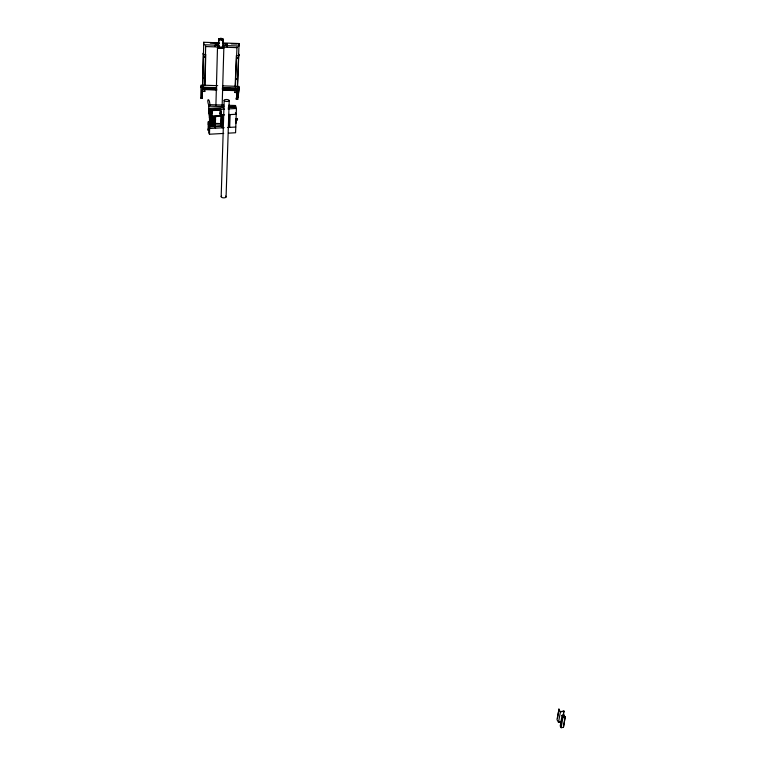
<?xml version="1.0" encoding="UTF-8"?>
<svg xmlns="http://www.w3.org/2000/svg" width="766" height="766" viewBox="0 0 766 766"><rect width="100%" height="100%" fill="white"/><g stroke="black" fill="none" stroke-linecap="round" stroke-linejoin="round"><path stroke-width="1.15" d="M222.523 43.547L227.282 43.719L227.243 46.927L227.282 45.596L222.513 45.529L239.069 46.017L239.049 43.528L222.571 42.944M215.342 46.496L215.38 45.165M222.446 87.841L237.833 88.023L237.671 90.455L235.258 90.244M208.132 128.88L208.122 130.402L208.323 121.593L208.266 124.686M208.62 110.409L208.563 113.492L208.764 104.636L223.902 105.133M208.764 104.636L208.754 106.12L223.921 106.618M215.351 46.42L215.399 43.298L218.961 43.423M202.521 87.63L202.186 98.144L200.74 98.096L201.065 86.108L202.559 86.156L202.492 89.258L216.596 89.603M216.634 87.64L202.53 87.209L202.578 85.304L202.664 87.889L216.625 88.358M203.66 77.577L203.986 78.458L204.359 77.605M204.187 56.224L204.522 57.115L204.895 56.244M202.473 89.009L202.416 91.393L204.819 91.48L204.886 89.019M203.459 54.367L203.344 53.084L203.316 54.443L205.767 54.453L204.972 85.514M219.047 42.81L203.746 42.264L203.699 44.754L219.028 45.299M218.664 42.896L218.693 41.383M223.002 43.049L223.04 41.536M236.321 99.274L237.709 87.343L239.193 87.391L237.853 87.496L237.833 88.664L239.164 88.712L237.757 99.321L236.321 99.274L236.349 97.857M237.757 99.321L236.464 99.14L236.493 98M237.709 87.343L237.68 88.808L239.164 88.712M239.011 88.77L239.059 86.395L222.446 85.859M200.74 98.096L202.052 98L202.301 89.814M202.052 98L202.071 96.861M202.377 87.477L202.406 86.299L201.056 86.252M202.186 98.144L202.224 96.717M237.824 88.071L237.565 86.501L237.537 90.321L222.408 89.804M202.559 85.438L203.344 53.084M203.746 42.264L202.55 91.326L204.819 91.403M202.712 85.313L202.636 89.134L202.645 88.483L216.596 88.952M203.641 78.209L204.005 77.634L204.34 78.237M204.177 56.856L204.541 56.263L204.876 56.885M204.675 85.581L205.681 45.855M211.253 125.27L208.888 125.394L208.697 132.709L209.482 134.232L223.71 133.428M223.653 107.623L209.338 108.37L209.147 115.762L209.932 117.265L215.859 116.939M209.434 124.14L209.539 116.499L209.827 117.801C220.129 115.245 212.737 120.042 214.882 124.102M210.382 123.814L210.478 118.922L215.572 119.161L215.256 123.977L210.66 123.977L210.554 119.343L215.418 119.237M215.572 117.179L214.997 125.452L209.348 125.279L209.827 117.801M209.482 134.232L209.673 126.907L208.888 125.394M209.932 117.265L210.123 109.864L209.338 108.37M210.439 113.962L211.186 113.971L211.588 116.547L220.445 116.068L220.627 109.854L220.168 109.011L211.301 109.481L211.225 114.048L210.028 113.358L210.229 113.866M219.966 109.203L211.493 109.653L211.339 115.503M211.32 126.036L211.339 125.318L213.168 125.222L213.149 125.94L211.32 126.036L211.627 124.973M211.454 119.601L211.473 119.046M211.588 116.547L211.742 109.921L217.515 109.624M211.943 116.078L212.096 110.591L220.187 110.17L220.024 115.647L211.943 116.078L211.588 115.407M213.417 118.357L211.943 118.711L211.387 117.255L213.35 117.38M211.943 126.342L211.962 125.624M212.766 116.729L213.111 117.37L212.192 117.418L212.211 116.7M212.785 125.26L212.814 124.169L211.789 124.169C210.382 126.074 214.423 125.251 211.761 125.231M212.967 118.711L212.996 117.61L211.971 117.61M212.862 126.285L212.881 125.567M213.111 117.37L213.13 116.652M214.26 118.931L214.269 119.601L215.418 119.486M215.907 105.258L217.525 46.64L217.525 48.028L223.892 48.258L223.873 46.87L222.159 105.469M218.54 47.233L218.779 38.942L220.953 38.3L223.126 39.104L222.887 48.22L222.887 47.195L205.671 46.535M215.399 43.298L218.961 43.528M221.259 114.306L220.991 125.088L221.307 114.641M221.269 112.841L221.058 110.869M221.671 114.661L221.317 126.285L222.121 127.798L222.513 114.996M221.575 124.532L221.757 118.577M221.183 196.565L224.16 100.279M226.075 196.958L229.216 100.681A2.547 0.986 2.4 0 0 225.664 99.542A2.547 0.986 2.4 0 0 225.185 101.227A2.547 0.986 2.4 0 0 229.216 100.681M229.063 114.89L228.728 125.337L228.699 123.824M229.254 114.258L228.871 125.863L229.695 127.376L230.116 114.584M227.282 43.719L222.523 43.662M235.909 119.142L236.838 119.506L236.033 119.735L235.813 123L235.669 119.257L237.517 118.96L236.57 118.615L237.039 120.061L236.56 118.615L236.062 118.701L237.058 119.515L235.669 119.257M228.565 105.287L235.545 105.517L236.416 108.475L235.574 132.748L228.459 133.16M236.244 119.41L236.158 119.285M237.537 90.321L237.709 86.501M237.489 119.439L237.508 118.96M218.712 40.78L218.779 38.942M223.059 40.933L223.126 39.104M237.403 90.187L237.297 92.562L234.903 92.485L234.99 90.034M235.133 86.539L236.368 55.535L238.82 55.698L238.81 54.338L238.676 55.612M235.373 87.123L236.981 46.975L236.991 47.645L223.069 47.157M236.282 79.386C236.943 77.395 236.866 81.129 236.273 78.687M237.144 58.082C237.824 56.062 237.709 59.834 237.134 57.383M237.259 90.101L237.163 92.485L234.903 92.485M237.383 87.161L239.049 43.528M237.546 86.615L238.81 54.338M223.078 47.32L223.097 46.889M208.917 105.813C205.805 97.636 210.028 97.598 209.884 105.727M229.503 107.317L228.383 107.221M236.464 99.14L237.68 89.833M237.786 98.038L239.193 87.391M210.822 119.324L211.292 120.061L210.976 119.247M210.87 119.563L211.215 119.946M211.282 122.972C210.851 123.527 210.736 122.886 211.32 122.732M211.023 123.24L210.976 123.144M211.464 119.774L211.148 120.291L210.765 119.726M214.643 120.071L214.719 119.381M214.394 122.972L214.94 123.517L214.853 122.723M214.767 119.965L214.423 119.563M214.777 119.237C216.05 121.114 213.733 118.922 214.604 120.205M217.372 44.179L216.682 43.892L217.582 43.959M220.809 111.846L220.771 112.43L220.378 112.037M213.015 122.407L212.728 121.775M212.938 122.541L212.709 121.861M213.388 121.842C213.369 122.11 212.546 120.865 213.36 122.541M561.277 721.984L558.519 722.424L557.016 719.667L559.017 709.077L557.418 718.46M558.519 722.424L560.444 711.662L563.929 711.107L563.211 715.971M564.418 715.214L562.053 715.406L560.233 725.996L561.162 727.7L563.431 727.336L565.26 716.746L563.125 716.899L562.368 715.54L564.418 715.214L564.006 717.57M560.549 726.13L561.765 719.073M563.115 715.808L563.929 711.107M561.162 727.7L562.991 717.11L562.053 715.406M565.164 716.574L563.431 727.336M226.267 44.409L225.443 44.083L225.654 44.639M220.282 112.296L220.311 112.793L220.799 112.324M211.196 123.144C212.852 121.373 207.356 122.301 209.539 122.522M214.968 123.269L214.777 123.23M215.064 123.393L214.987 122.656M236.924 79.415L236.972 78.716M210.391 112.64L210.851 112.42M213.388 122.033L213.149 122.627M221.135 113.224L220.895 113.454M212.306 126.189L212.622 125.873M211.77 125.835L212.182 126.189M225.367 44.131L225.539 44.61M220.905 112.353L220.79 111.893M210.928 123.211L211.359 123.067M211.33 123.202L210.774 123.278M211.847 116.777L212.192 117.418M210.344 111.52L211.301 111.29M221.575 47.865L222.274 47.894M213.331 118.098L211.981 118.424M217.458 44.246L216.989 43.825M236.483 119.774L236.694 120.032M212.929 118.471L211.818 118.414M220.857 113.368L220.034 113.502M222.236 47.99L221.671 47.999M219.842 47.932L219.325 47.913M236.244 120.205L237.039 120.061M235.555 122.531L236.148 122.933M235.985 119.209L236.368 119.276M236.589 119.113L237.077 119.036M558.644 722.233L560.951 721.869M564.015 711.269L560.329 711.853L558.816 709.105M562.991 717.11L565.26 716.746M209.673 126.907L221.901 126.256M224.151 127.683L209.635 128.487L208.85 126.974M227.454 127.501L235.775 127.041M220.12 110.735L220.828 110.802M220.081 113.579L220.618 113.473M212.354 115.542L209.97 115.666L209.185 114.172M220.713 115.092L224.553 114.89M229.063 114.641L236.215 114.258L235.382 112.774M228.364 107.374L235.583 107.001L228.584 106.771M210.123 109.864L224.467 109.107M228.057 108.916L236.416 108.475M220.627 109.854L211.751 110.323L211.301 109.481M214.279 119.056L215.428 118.931M211.349 122.751L209.29 122.751L211.282 122.656M215.227 123.393L222.178 123.613M215.227 124.906L222.188 125.126M217.697 85.677L201.075 85.112L201.027 87.573L206.964 87.688M201.037 87.429L216.625 87.841M222.389 88.109L237.565 88.54M222.389 88.205L230.7 88.492M202.664 87.745L216.634 88.214M222.456 88.416L237.584 88.923M222.446 88.55L237.584 89.057M222.408 89.229L237.527 89.651M202.636 89L216.596 89.469M222.418 89.66L237.546 90.168M202.597 89.526L216.931 90.005M222.906 90.206L237.24 90.685M222.896 47.751L218.54 48.067L218.549 47.042M218.779 39.123L223.126 39.277M210.277 43.097L214.949 43.26M231.313 43.853L237.154 44.055M215.38 45.261L218.942 45.405M210.439 123.517L210.478 123.91M212.527 125.634L213.149 125.94M211.962 118.194L212.871 118.06M211.359 118.357L211.943 118.711M226.257 44.342L225.3 44.265M236.081 122.273L236.119 121.784M211.799 112.765L211.799 113.244M211.435 112.765L211.493 112.985M214.786 125.069L215.533 128.161L214.748 126.649M215.074 119.391L215.208 119.965M214.911 116.499L215.16 117.801M215.083 123.795L215.332 125.107M209.252 116.844L209.491 118.146M209.061 123.795L209.309 125.107M236.167 120.674L236.052 120.789M237.565 86.501L237.671 90.455M220.953 38.3L220.953 39.2M211.885 122.694A1.915 1.762 -8.5 0 1 211.234 122.024M211.359 120.262A1.915 1.762 -8.5 0 1 211.694 119.908M214.011 119.716A1.915 1.762 -8.5 0 1 214.384 120.013M211.866 122.388A1.676 1.532 -8.5 0 1 211.579 122.091M214.03 119.994A1.676 1.532 -8.5 0 1 214.327 120.291M211.627 123.154A2.154 1.982 -8.5 0 1 211.263 120.501A2.154 1.982 -8.5 0 1 214.097 119.879A2.154 1.982 -8.5 0 1 214.959 122.416M214.652 122.857A2.154 1.982 -8.5 0 1 214.241 123.211M211.694 122.589A1.58 1.446 -8.5 0 1 211.55 122.234M211.569 121.488A1.58 1.446 -8.5 0 1 211.732 121.133M212.326 120.607A1.58 1.446 -8.5 0 1 212.709 120.463M213.523 120.463A1.58 1.446 -8.5 0 1 213.896 120.607M214.221 120.837A1.58 1.446 -8.5 0 1 214.461 121.143M225.558 196.144A2.47 1.082 2.1 0 1 225.328 197.599A2.47 1.082 2.1 0 1 221.996 197.523A2.47 1.082 2.1 0 1 221.652 196.058M235.612 121.746L235.698 122.282L235.622 121.689M235.66 120.549L235.746 121.085L235.669 120.482M219.536 40.263L220.129 40.397L219.564 40.196M221.719 40.32L222.293 40.502L221.719 40.32M213.819 125.825L214.624 125.883L213.819 125.825M209.855 126.045L210.66 126.103L209.855 126.045M212.91 117.389L211.933 117.313L212.91 117.389M222.303 47.444L221.575 47.425L222.303 47.444M219.957 47.368L219.239 47.31L219.957 47.368M212.977 117.112L211.99 117.093L212.977 117.112M212.441 123.69A1.676 1.542 -8.5 0 0 214.825 122.129A1.676 1.542 -8.5 0 0 212.211 121.038A1.676 1.542 -8.5 0 0 212.441 123.69M212.239 124.159A2.154 1.982 -8.5 0 0 215.303 122.139A2.154 1.982 -8.5 0 0 211.933 120.75A2.154 1.982 -8.5 0 0 212.239 124.159"/></g></svg>
